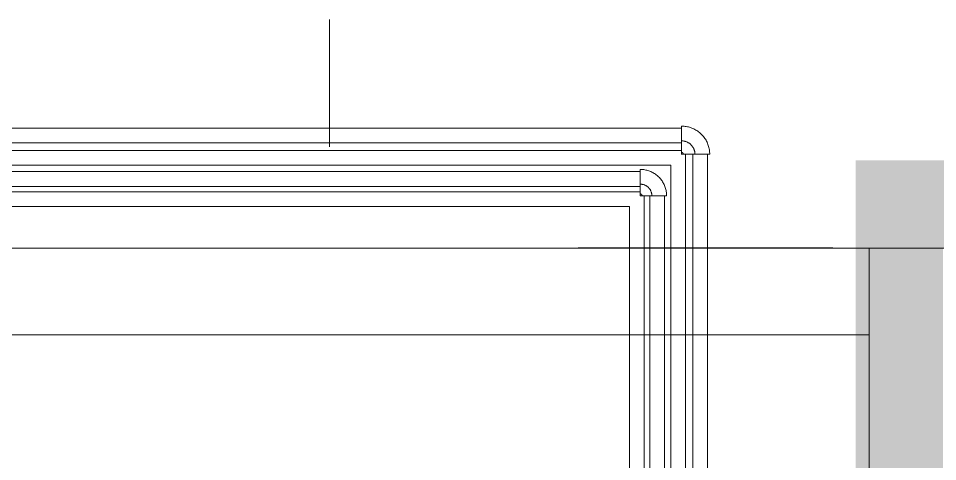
# Model space of a CAD drawing. Header units: metres. Extents: x 29 to 86.9, y -23.2 to 39.7.
# Drawn here: x 79.518 to 81.098, y -15.112 to -14.349 of the extents above; entities that cross this region are included whole.
import ezdxf

# ---------------------------------------------------------------- set-up
doc = ezdxf.new("R2010")
doc.units = ezdxf.units.M
doc.header["$LTSCALE"] = 100
doc.layers.get('0').update_dxf_attribs({"color": 254})
for name, color, linetype, lineweight in [('Arqui', 8, 'Continuous', 0), ('P-PIPE', 7, 'Continuous', 18), ('P-PIPE-IDEN', 7, 'Continuous', 9)]:
    doc.layers.add(name, color=color, linetype=linetype, lineweight=lineweight)

# ---------------------------------------------------------------- blocks, each defined once
blk = doc.blocks.new('A$C9582355f')
at = {"layer": 'Arqui', "ltscale": 0.03}
h = blk.add_hatch(color=256, dxfattribs=at)
h.dxf.hatch_style = 1
h.paths.add_polyline_path([(43.8038, 11.49), (42.8715, 11.49), (42.8715, 11.34), (43.8038, 11.34)])
h.paths.add_polyline_path([(44.8666, 14.1897), (44.8665, 10.752), (45.0166, 10.752), (45.0166, 14.1897)])
h.paths.add_polyline_path([(44.8038, 11.49), (44.8666, 11.49), (44.8666, 11.34), (44.8038, 11.34)])
h.paths.add_polyline_path([(41.3715, 11.49), (36.8199, 11.49), (36.8199, 11.34), (41.3715, 11.34)])
h.paths.add_polyline_path([(39.6706, 11.3043), (39.6706, 11.34), (39.5206, 11.34), (39.5206, 11.3043)])
h.paths.add_polyline_path([(39.6707, 8.9769), (39.5206, 8.9769), (39.5206, 10.3019), (39.6706, 10.3019)])
h.paths.add_polyline_path([(39.5205, 9.9893), (39.5205, 10.1393), (38.8869, 10.1398), (38.8869, 9.9898)])
h.paths.add_polyline_path([(37.4329, 9.9895), (37.4329, 10.1395), (38.0869, 10.1398), (38.0869, 9.9898)])
h.paths.add_polyline_path([(36.069, 9.9897), (36.069, 10.1398), (36.6329, 10.1401), (36.6329, 9.9901)])
h.paths.add_polyline_path([(36.3723, 8.9771), (36.2223, 8.9771), (36.2222, 9.9898), (36.3722, 9.9898)])
h.paths.add_polyline_path([(38.0215, 8.977), (37.8715, 8.977), (37.8714, 9.9897), (38.0214, 9.9897)])
h.paths.add_polyline_path([(32.428, 8.9769), (39.6707, 8.9769), (39.6707, 8.8269), (32.428, 8.8269)])
h.paths.add_polyline_path([(32.5776, 9.9895), (32.5776, 10.1395), (34.7691, 10.1401), (34.7691, 9.9901)])
h.paths.add_polyline_path([(32.4282, 8.9769), (32.4264, 11.4901), (32.5765, 11.4893), (32.5765, 11.3393), (32.5773, 11.3394), (32.5782, 8.9769)])
h.paths.add_polyline_path([(33.3294, 8.9771), (33.1794, 8.9771), (33.1794, 8.9769), (33.3294, 8.9769)])
h.paths.add_polyline_path([(32.4298, 14.1909), (32.4247, 12.3901), (32.5748, 12.3901), (32.5799, 14.1909)])
h.paths.add_polyline_path([(36.9706, 11.49), (36.8199, 11.49), (36.8199, 12.4924), (34.9173, 12.4917), (34.9191, 11.4901), (34.7691, 11.4901), (34.7669, 12.6409), (35.7191, 12.6409), (35.7191, 14.1897), (35.8691, 14.1897), (35.8691, 12.6409), (36.8199, 12.6409), (36.8199, 14.1897), (36.9706, 14.1897)])
h.paths.add_polyline_path([(37.7699, 11.4903), (37.92, 11.4903), (37.92, 11.49)])
h.paths.add_polyline_path([(32.4302, 14.1897), (50.0187, 14.1897), (50.0187, 14.3397), (32.4302, 14.3398)])
h.paths.add_polyline_path([(53.7142, 14.1897), (51.817, 14.1897), (51.817, 14.3397), (53.7142, 14.3397)])
h.paths.add_polyline_path([(53.8642, 57.1902), (53.7142, 57.1902), (53.7142, 6.407), (52.1247, 6.407), (52.1246, 8.4206), (52.7151, 8.4207), (52.7151, 8.5708), (51.9746, 8.5707), (51.9747, 4.8069), (52.7775, 4.807), (52.7775, 4.9571), (52.1247, 4.957), (52.1247, 6.257), (53.7142, 6.2569), (53.7142, 3.4653), (53.8642, 3.4653)])
h.paths.add_polyline_path([(33.2298, 5.4253), (33.2564, 5.2753), (32.578, 5.2753), (32.578, 3.0554), (32.428, 3.0554), (32.428, 5.4253)])
h.paths.add_polyline_path([(35.7666, 5.4253), (35.7948, 5.2753), (34.2318, 5.2753), (34.2601, 5.4253)])
h.paths.add_polyline_path([(37.984, 5.4253), (38.0122, 5.2753), (36.7689, 5.2753), (36.7971, 5.4253)])
h.paths.add_polyline_path([(37.3214, 3.0554), (37.4715, 3.0554), (37.4715, 3.0807), (37.4715, 5.2753), (37.3215, 5.2753), (37.3214, 3.0807)])
h.paths.add_polyline_path([(39.0236, 5.4253), (38.997, 5.2753), (39.6206, 5.2753), (39.6206, 3.0554), (39.7707, 3.0554), (39.7707, 5.4253)])
h.paths.add_polyline_path([(32.4284, 2.9053), (39.7707, 2.9053), (39.7707, 3.0554), (32.4284, 3.0554)])
h.paths.add_polyline_path([(13.8089, 57.1909), (13.8089, 57.3409), (8.9835, 57.3402), (8.9835, 57.1902)])
h.paths.add_polyline_path([(43.2788, 54.0355), (43.1288, 54.0355), (43.1288, 57.1902), (43.2788, 57.1902)])
h.paths.add_polyline_path([(42.4167, 54.1855), (42.2667, 54.1855), (42.2667, 55.7902), (42.4167, 55.7902)])
h.paths.add_polyline_path([(34.7691, 54.0355), (34.7691, 54.1855), (43.1288, 54.1855), (43.1288, 54.0355)])
h.paths.add_polyline_path([(42.2667, 56.8402), (42.2667, 56.9902)])
h.paths.add_polyline_path([(34.9191, 55.1822), (34.7691, 55.1822), (34.7691, 55.7902), (34.9191, 55.7902)], flags=0)
h.paths.add_polyline_path([(34.9191, 55.1822), (34.7691, 55.1822), (34.7691, 55.7902), (34.9191, 55.7902)], flags=17)
h.paths.add_polyline_path([(34.9191, 55.1822), (34.7691, 55.1822), (34.7691, 55.7902), (34.9191, 55.7902)], flags=17)
at = {"layer": 'Arqui'}
for points in [[(50.3885, 8.4194), (51.9978, 8.4194), (51.9978, 8.2702), (50.3885, 8.2702)], [(51.9978, 4.8064), (51.9978, 8.4194), (52.1478, 8.4194), (52.1479, 4.8064)]]:
    blk.add_lwpolyline(points, close=True, dxfattribs=at)
blk.add_lwpolyline([(51.935, 8.4199), (51.4973, 8.4199)], dxfattribs=at)
blk = doc.blocks.new('Elbow - Welded - REFRIGERACION-V36-NIVEL 02')
at = {"layer": 'P-PIPE', "color": 11, "true_color": 0xff8080}
blk.add_line((80.5902, -14.6543), (80.6069, -14.6543), dxfattribs=at)
blk.add_line((80.5902, -14.6543), (80.6069, -14.6543), dxfattribs=at)
at = {"layer": 'P-PIPE', "color": 11, "true_color": 0xff8080, "flags": 128}
for points in [[(80.6069, -14.6543), (80.6069, -14.6535), (80.6069, -14.6527), (80.6068, -14.6519), (80.6067, -14.6512), (80.6065, -14.6504), (80.6064, -14.6496), (80.6061, -14.6488), (80.6059, -14.6481), (80.6056, -14.6473), (80.6054, -14.6466), (80.605, -14.6458), (80.6047, -14.6451), (80.6043, -14.6444), (80.6039, -14.6437), (80.6034, -14.6431), (80.603, -14.6424), (80.6025, -14.6418), (80.602, -14.6412), (80.6014, -14.6406), (80.6009, -14.64), (80.6003, -14.6395), (80.5997, -14.639), (80.5991, -14.6385), (80.5984, -14.638), (80.5978, -14.6375), (80.5971, -14.6371), (80.5964, -14.6367), (80.5957, -14.6364), (80.5949, -14.636), (80.5942, -14.6357), (80.5935, -14.6355), (80.5927, -14.6352), (80.5919, -14.635), (80.5912, -14.6348), (80.5904, -14.6347), (80.5896, -14.6346), (80.5888, -14.6345), (80.588, -14.6344), (80.5872, -14.6344), (80.587, -14.6344)], [(80.587, -14.6512), (80.5871, -14.6512), (80.5872, -14.6512), (80.5874, -14.6512), (80.5875, -14.6512), (80.5876, -14.6512), (80.5877, -14.6512), (80.5879, -14.6513), (80.588, -14.6513), (80.5881, -14.6514), (80.5882, -14.6514), (80.5883, -14.6515), (80.5884, -14.6515), (80.5886, -14.6516), (80.5887, -14.6516), (80.5888, -14.6517), (80.5889, -14.6518), (80.589, -14.6519), (80.5891, -14.6519), (80.5892, -14.652), (80.5893, -14.6521), (80.5893, -14.6522), (80.5894, -14.6523), (80.5895, -14.6524), (80.5896, -14.6525), (80.5897, -14.6526), (80.5897, -14.6527), (80.5898, -14.6528), (80.5898, -14.6529), (80.5899, -14.6531), (80.5899, -14.6532), (80.59, -14.6533), (80.59, -14.6534), (80.5901, -14.6535), (80.5901, -14.6537), (80.5901, -14.6538), (80.5901, -14.6539), (80.5901, -14.654), (80.5902, -14.6542), (80.5902, -14.6543), (80.5902, -14.6543)]]:
    blk.add_lwpolyline(points, dxfattribs=at)
at = {"layer": 'P-PIPE', "color": 11, "true_color": 0xff8080}
for start_param, end_param in [(3.141593, 6.283164), (0, 3.141571)]:
    blk.add_ellipse((80.587, -14.6428), major_axis=(0, 0.00838), ratio=0.000003, start_param=start_param, end_param=end_param, dxfattribs=at)
blk = doc.blocks.new('Elbow - Welded - REFRIGERACION-V39-NIVEL 02')
at = {"layer": 'P-PIPE', "color": 1, "true_color": 0xff0000}
blk.add_line((80.661, -14.583), (80.681, -14.583), dxfattribs=at)
blk.add_line((80.661, -14.583), (80.681, -14.583), dxfattribs=at)
at = {"layer": 'P-PIPE', "color": 1, "true_color": 0xff0000, "flags": 128}
for points in [[(80.6643, -14.5608), (80.6634, -14.5605), (80.6625, -14.5603), (80.6616, -14.5602), (80.6607, -14.56), (80.6598, -14.5599), (80.6588, -14.5599), (80.6579, -14.5598), (80.6579, -14.5598)], [(80.681, -14.583), (80.681, -14.582), (80.6809, -14.5811), (80.6808, -14.5802), (80.6807, -14.5793), (80.6805, -14.5784), (80.6803, -14.5775), (80.6801, -14.5766), (80.6798, -14.5757), (80.6795, -14.5748), (80.6791, -14.574), (80.6788, -14.5731), (80.6784, -14.5723), (80.6779, -14.5715), (80.6774, -14.5707), (80.6769, -14.5699), (80.6764, -14.5692), (80.6758, -14.5684), (80.6752, -14.5677), (80.6746, -14.567), (80.674, -14.5664), (80.6733, -14.5657), (80.6726, -14.5651), (80.6719, -14.5646), (80.6711, -14.564), (80.6703, -14.5635), (80.6696, -14.563), (80.6688, -14.5626), (80.6679, -14.5622), (80.6671, -14.5618), (80.6662, -14.5614), (80.6654, -14.5611), (80.6645, -14.5608), (80.6643, -14.5608)], [(80.6579, -14.5798), (80.658, -14.5798), (80.6581, -14.5798), (80.6582, -14.5798), (80.6584, -14.5798), (80.6585, -14.5799), (80.6586, -14.5799), (80.6587, -14.5799), (80.6587, -14.5799)], [(80.6587, -14.5799), (80.6589, -14.58), (80.659, -14.58), (80.6591, -14.58), (80.6592, -14.5801), (80.6593, -14.5802), (80.6594, -14.5802), (80.6595, -14.5803), (80.6597, -14.5803), (80.6598, -14.5804), (80.6599, -14.5805), (80.66, -14.5806), (80.66, -14.5807), (80.6601, -14.5808), (80.6602, -14.5809), (80.6603, -14.5809), (80.6604, -14.581), (80.6605, -14.5811), (80.6605, -14.5813), (80.6606, -14.5814), (80.6607, -14.5815), (80.6607, -14.5816), (80.6608, -14.5817), (80.6608, -14.5818), (80.6609, -14.5819), (80.6609, -14.5821), (80.6609, -14.5822), (80.661, -14.5823), (80.661, -14.5824), (80.661, -14.5826), (80.661, -14.5827), (80.661, -14.5828), (80.661, -14.5829), (80.661, -14.583)]]:
    blk.add_lwpolyline(points, dxfattribs=at)
at = {"layer": 'P-PIPE', "color": 1, "true_color": 0xff0000}
for start_param, end_param in [(3.141594, 6.283185), (0.000001, 3.141593)]:
    blk.add_ellipse((80.6579, -14.5698), major_axis=(0, 0.00997), ratio=0.000003, start_param=start_param, end_param=end_param, dxfattribs=at)

msp = doc.modelspace()

# ---------------------------------------------------------------- linework, layer by layer
at = {"layer": 'P-PIPE', "color": 1, "true_color": 0xff0000}
for p, q in [((80.6581, -14.5345), (80.6579, -14.5345)), ((80.6579, -14.5381), (72.5189, -14.5381)), ((80.6579, -14.5635), (72.5003, -14.5635)), ((72.5003, -14.5762), (80.6579, -14.5762)), ((80.6579, -14.583), (80.7064, -14.583)), ((80.6647, -14.583), (80.6647, -15.6268)), ((80.6774, -15.6268), (80.6774, -14.583)), ((80.7028, -15.6268), (80.7028, -14.583)), ((72.5003, -14.6016), (80.6393, -14.6016)), ((80.6393, -14.6016), (80.6393, -15.6268))]:
    msp.add_line(p, q, dxfattribs=at)
at = {"layer": 'P-PIPE', "color": 11, "true_color": 0xff8080}
for p, q in [((80.587, -14.6127), (72.4368, -14.6127)), ((80.587, -14.6381), (72.4182, -14.6381)), ((72.4182, -14.6476), (80.587, -14.6476)), ((80.587, -14.6544), (80.6323, -14.6544)), ((80.5938, -14.6544), (80.5938, -15.6268)), ((80.6033, -15.6268), (80.6033, -14.6544)), ((80.6287, -15.6268), (80.6287, -14.6544)), ((72.4182, -14.673), (80.5684, -14.673)), ((80.5684, -14.673), (80.5684, -15.6268))]:
    msp.add_line(p, q, dxfattribs=at)
at = {"layer": 'P-PIPE', "color": 1, "true_color": 0xff0000, "flags": 128}
msp.add_lwpolyline([(80.7064, -14.583), (80.7063, -14.5811), (80.7062, -14.5791), (80.706, -14.5772), (80.7058, -14.5753), (80.7054, -14.5734), (80.705, -14.5715), (80.7045, -14.5696), (80.7039, -14.5677), (80.7033, -14.5659), (80.7025, -14.5641), (80.7018, -14.5623), (80.7009, -14.5606), (80.7, -14.5589), (80.699, -14.5572), (80.6979, -14.5556), (80.6968, -14.554), (80.6956, -14.5525), (80.6943, -14.551), (80.693, -14.5496), (80.6917, -14.5482), (80.6902, -14.5469), (80.6888, -14.5456), (80.6872, -14.5444), (80.6857, -14.5433), (80.6841, -14.5422), (80.6824, -14.5412), (80.6807, -14.5402), (80.679, -14.5393), (80.6772, -14.5385), (80.6754, -14.5378), (80.6736, -14.5371), (80.6718, -14.5365), (80.6699, -14.536), (80.668, -14.5356), (80.6661, -14.5352), (80.6642, -14.5349), (80.6623, -14.5347), (80.6603, -14.5346), (80.6584, -14.5345), (80.6581, -14.5345)], dxfattribs=at)
at = {"layer": 'P-PIPE', "color": 11, "true_color": 0xff8080, "flags": 128}
msp.add_lwpolyline([(80.6323, -14.6544), (80.6323, -14.6526), (80.6322, -14.6508), (80.632, -14.6489), (80.6317, -14.6472), (80.6314, -14.6454), (80.631, -14.6436), (80.6306, -14.6418), (80.63, -14.6401), (80.6294, -14.6384), (80.6287, -14.6367), (80.628, -14.6351), (80.6272, -14.6334), (80.6263, -14.6318), (80.6254, -14.6303), (80.6244, -14.6288), (80.6234, -14.6273), (80.6222, -14.6259), (80.6211, -14.6245), (80.6198, -14.6231), (80.6186, -14.6218), (80.6172, -14.6206), (80.6159, -14.6194), (80.6145, -14.6183), (80.613, -14.6172), (80.6115, -14.6162), (80.6099, -14.6153), (80.6084, -14.6144), (80.6067, -14.6136), (80.6051, -14.6128), (80.6034, -14.6121), (80.6017, -14.6115), (80.6, -14.6109), (80.5982, -14.6104), (80.5965, -14.61), (80.5947, -14.6097), (80.5929, -14.6094), (80.5911, -14.6092), (80.5893, -14.6091), (80.5875, -14.609), (80.587, -14.609)], dxfattribs=at)
at = {"layer": 'P-PIPE', "color": 1, "true_color": 0xff0000}
msp.add_arc((80.6579, -14.583), 0.000329, 0, 89.7104, dxfattribs=at)
msp.add_arc((80.6579, -14.583), 0.000329, 0, 89.7104, dxfattribs=at)
at = {"layer": 'P-PIPE', "color": 11, "true_color": 0xff8080}
msp.add_arc((80.587, -14.6544), 0.000318, 0, 90, dxfattribs=at)
msp.add_arc((80.587, -14.6544), 0.000318, 0, 90, dxfattribs=at)
at = {"layer": 'P-PIPE', "color": 1, "true_color": 0xff0000}
for major_axis, start_param, end_param in [((0, 0.0354), 0, 1.570796), ((0, 0.0354), 4.712389, 6.283185), ((0, 0.0317), 4.712389, 6.283185), ((0, 0.0317), 0, 1.570796), ((0, 0.00635), 0, 1.570796), ((0, 0.00635), 4.712389, 6.283185), ((0, 0.00635), 1.570796, 3.141593), ((0, 0.00635), 3.141593, 4.712389), ((0, 0.0317), 4.285476, 4.712389), ((0, 0.0318), 1.570796, 1.997709), ((0, 0.0354), 1.570796, 1.941602), ((0, 0.0354), 4.341583, 4.712389)]:
    msp.add_ellipse((80.6579, -14.5699), major_axis=major_axis, ratio=0.000003, start_param=start_param, end_param=end_param, dxfattribs=at)
at = {"layer": 'P-PIPE', "color": 11, "true_color": 0xff8080}
for major_axis, start_param, end_param in [((0, 0.0338), 0, 1.570796), ((0, 0.0338), 4.712389, 6.283185), ((0, 0.0302), 0, 1.570796), ((0, 0.0302), 4.712389, 6.283185), ((0, 0.00476), 4.712389, 6.283185), ((0, 0.00476), 0, 1.570796), ((0, 0.00476), 3.141593, 4.712389), ((0, 0.00476), 1.570796, 3.141593), ((0, 0.0302), 1.570796, 1.96408), ((0, 0.0302), 4.319105, 4.712389), ((0, 0.0338), 1.570796, 1.909994), ((0, 0.0338), 4.373191, 4.712389)]:
    msp.add_ellipse((80.587, -14.6428), major_axis=major_axis, ratio=0.000003, start_param=start_param, end_param=end_param, dxfattribs=at)
at = {"layer": 'P-PIPE-IDEN'}
msp.add_line((80.0526, -14.5699), (80.0526, -14.3512), dxfattribs=at)

# ---------------------------------------------------------------- block references
msp.add_blockref('A$C9582355f', (28.9827, -23.164))
at = {"layer": 'P-PIPE', "color": 1, "true_color": 0xff0000}
msp.add_blockref('Elbow - Welded - REFRIGERACION-V39-NIVEL 02', (0, 0), dxfattribs=at)
at = {"layer": 'P-PIPE', "color": 11, "true_color": 0xff8080}
msp.add_blockref('Elbow - Welded - REFRIGERACION-V36-NIVEL 02', (0, 0), dxfattribs=at)

doc.saveas('drawing.dxf')
